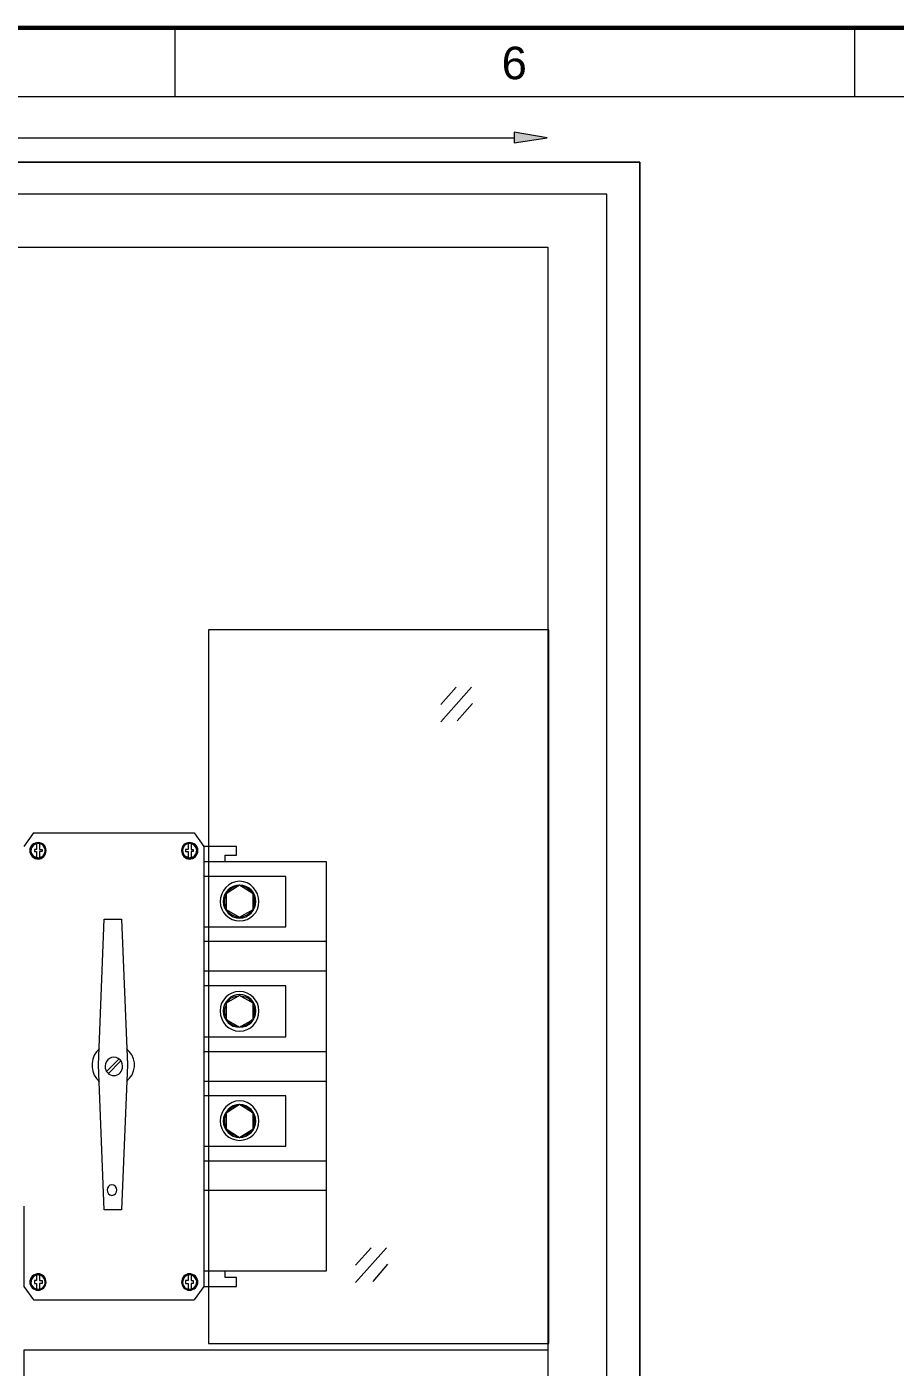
# Model space of a CAD drawing. Header units: millimetres. Extents: x 1004 to 59588, y 686 to 38112.
# Drawn here: x 17714 to 18242, y 12501 to 13317 of the extents above; entities that cross this region are included whole.
import ezdxf

# ---------------------------------------------------------------- set-up
doc = ezdxf.new("R2010")
doc.units = ezdxf.units.MM
doc.layers.add('PDF4_Geometry', color=7, linetype='Continuous')
doc.layers.add('PDF4_Text', color=7, linetype='Continuous')
doc.styles.add('PDF Arial', font='arial.ttf')

msp = doc.modelspace()

# ---------------------------------------------------------------- hatches: boundary and pattern name
at = {"layer": 'PDF4_Geometry', "transparency": 33554559}
msp.add_hatch(color=256, dxfattribs=at).paths.add_polyline_path([(18010.69, 13252.95), (18010.69, 13246.48), (18030.69, 13249.42), (18030.69, 13249.42)])

# ---------------------------------------------------------------- linework, layer by layer
at = {"layer": 'PDF4_Geometry', "lineweight": 25}
for points in [[(19437.16, 13317.07), (15354.22, 13317.07), (15354.22, 10510.6), (19437.16, 10510.6)], [(19437.16, 13315.89), (15354.22, 13315.89)]]:
    msp.add_lwpolyline(points, close=True, dxfattribs=at)
at = {"layer": 'PDF4_Geometry', "lineweight": 13}
for points in [[(17804.22, 13315.89), (17804.22, 13274.71)], [(18217.75, 13315.89), (18217.75, 13274.71)], [(15354.22, 13274.71), (19437.16, 13274.71)]]:
    msp.add_lwpolyline(points, dxfattribs=at)
at = {"layer": 'PDF4_Geometry', "lineweight": 18}
for points in [[(17312.46, 13249.42), (18010.69, 13249.42)], [(17718.34, 12826.48), (17712.46, 12818.24)], [(17815.99, 12826.48), (17821.87, 12818.24)], [(17712.46, 12599.42), (17712.46, 12550.59), (17718.34, 12542.36)], [(17821.87, 12550.59), (17815.99, 12542.36)], [(18031.28, 12511.77), (17712.46, 12511.77), (17712.46, 12321.77)]]:
    msp.add_lwpolyline(points, dxfattribs=at)
at = {"layer": 'PDF4_Geometry', "lineweight": 0}
for points in [[(18030.69, 13249.42), (18010.69, 13252.95), (18010.69, 13246.48)], [(17263.05, 11359.42), (18067.16, 11359.42), (18067.16, 13215.3), (17263.05, 13215.3)], [(18031.28, 13182.95), (18031.28, 11387.07), (17293.05, 11387.07), (17293.05, 13182.95)], [(17851.87, 12789.42), (17843.63, 12794.71), (17835.4, 12789.42), (17835.4, 12780.01), (17843.63, 12775.3), (17851.87, 12780.01)], [(17851.87, 12722.95), (17843.63, 12727.65), (17835.4, 12722.95), (17835.4, 12712.95), (17843.63, 12708.24), (17851.87, 12712.95)], [(17851.87, 12655.89), (17843.63, 12661.18), (17835.4, 12655.89), (17835.4, 12646.48), (17843.63, 12641.18), (17851.87, 12646.48)]]:
    msp.add_lwpolyline(points, close=True, dxfattribs=at)
for points in [[(17243.05, 11239.42), (18087.16, 11239.42), (18087.16, 11339.42), (18087.16, 13234.71), (17243.05, 13234.71), (17243.05, 11339.42), (17243.05, 13234.71), (18087.16, 13234.71), (18087.16, 11339.42), (17243.05, 11339.42), (18087.16, 11339.42), (17243.05, 11339.42), (17243.05, 11239.42), (17243.05, 11339.42)], [(17984.81, 12915.3), (17965.99, 12894.12)], [(17975.4, 12915.3), (17965.99, 12904.71)], [(17985.4, 12905.3), (17975.99, 12894.71)], [(17718.34, 12826.48), (17815.99, 12826.48)], [(17720.11, 12820.01), (17720.11, 12816.48), (17718.93, 12816.48), (17718.93, 12815.3), (17720.11, 12815.3), (17720.11, 12811.77)], [(17721.28, 12820.59), (17721.28, 12820.59)], [(17721.28, 12820.01), (17721.28, 12820.01)], [(17721.87, 12820.01), (17721.87, 12816.48), (17723.63, 12816.48), (17723.63, 12815.3), (17721.87, 12815.3), (17721.87, 12811.77), (17721.28, 12811.18)], [(17812.46, 12820.01), (17812.46, 12816.48), (17810.69, 12816.48), (17810.69, 12815.3), (17812.46, 12815.3), (17812.46, 12811.77), (17813.05, 12811.18)], [(17813.05, 12820.59), (17813.05, 12820.59)], [(17813.05, 12820.01), (17813.05, 12820.01)], [(17814.22, 12820.01), (17814.22, 12816.48), (17815.4, 12816.48), (17815.4, 12815.3), (17814.22, 12815.3), (17814.22, 12811.77)], [(17834.81, 12808.83), (17834.81, 12812.95), (17841.87, 12812.95), (17841.87, 12818.24), (17821.87, 12818.24), (17821.87, 12550.59), (17841.87, 12550.59), (17841.87, 12555.89), (17834.81, 12555.89), (17834.81, 12560.01)], [(17762.46, 12681.18), (17770.11, 12688.83)], [(17771.28, 12687.65), (17763.63, 12680.01)], [(17933.05, 12574.12), (17914.22, 12552.95)], [(17923.63, 12574.12), (17914.22, 12563.54)], [(17933.63, 12564.12), (17924.81, 12553.54)], [(17720.11, 12557.65), (17720.11, 12554.12), (17718.93, 12554.12), (17718.93, 12552.36), (17720.11, 12552.36), (17720.11, 12548.83)], [(17721.28, 12558.24), (17721.28, 12558.24)], [(17721.28, 12557.65), (17721.28, 12557.65)], [(17721.28, 12557.65), (17721.87, 12557.65), (17721.87, 12554.12), (17723.63, 12554.12), (17723.63, 12552.36), (17721.87, 12552.36), (17721.87, 12548.83)], [(17813.05, 12557.65), (17812.46, 12557.65), (17812.46, 12554.12), (17810.69, 12554.12), (17810.69, 12552.36), (17812.46, 12552.36), (17812.46, 12548.83)], [(17813.05, 12558.24), (17813.05, 12558.24)], [(17813.05, 12557.65), (17813.05, 12557.65)], [(17814.22, 12557.65), (17814.22, 12554.12), (17815.4, 12554.12), (17815.4, 12552.36), (17814.22, 12552.36), (17814.22, 12548.83)], [(17813.05, 12548.83), (17813.05, 12548.83)], [(17813.05, 12548.24), (17813.05, 12548.24)], [(17718.34, 12542.36), (17815.99, 12542.36)]]:
    msp.add_lwpolyline(points, dxfattribs=at)
at = {"layer": 'PDF4_Geometry', "lineweight": 15}
msp.add_lwpolyline([(17824.81, 12515.89), (18031.87, 12515.89), (18031.87, 12950.01), (17824.81, 12950.01)], close=True, dxfattribs=at)
at = {"layer": 'PDF4_Geometry', "lineweight": 18}
for points in [[(17821.87, 12760.59), (17896.58, 12760.59), (17896.58, 12808.83), (17821.87, 12808.83)], [(17821.87, 12694.71), (17821.87, 12560.01), (17896.58, 12560.01), (17896.58, 12808.83), (17821.87, 12808.83)], [(17821.87, 12769.42), (17871.87, 12769.42), (17871.87, 12800.01), (17821.87, 12800.01)], [(17761.28, 12597.07), (17757.75, 12685.3), (17761.28, 12774.12), (17771.87, 12774.12), (17775.4, 12685.3), (17771.87, 12597.07)], [(17821.87, 12693.54), (17896.58, 12693.54), (17896.58, 12742.36), (17821.87, 12742.36)], [(17821.87, 12702.36), (17871.87, 12702.36), (17871.87, 12733.54), (17821.87, 12733.54)], [(17821.87, 12627.07), (17896.58, 12627.07), (17896.58, 12675.3), (17821.87, 12675.3)], [(17821.87, 12635.89), (17871.87, 12635.89), (17871.87, 12666.48), (17821.87, 12666.48)], [(17821.87, 12560.01), (17896.58, 12560.01), (17896.58, 12608.83), (17821.87, 12608.83)]]:
    msp.add_lwpolyline(points, close=True, dxfattribs=at)
at = {"layer": 'PDF4_Geometry', "lineweight": 0}
for centre, radius, start, end in [((17721.26, 12815.87), 5.27, 179.76027, 270.23973), ((17813.07, 12815.87), 5.27, 269.76027, 0.23973), ((17843.67, 12784.75), 11.8, 180.16771, 359.83229), ((17843.6, 12718.21), 11.8, 0.16771, 179.83229), ((17843.24, 12717.95), 8.73, 154.01077, 205.98923), ((17844.03, 12717.95), 8.73, 334.01077, 25.98923), ((17767.19, 12684.73), 5.27, 359.76027, 180.23973), ((17843.67, 12651.22), 11.8, 180.16771, 359.83229), ((17721.26, 12552.97), 5.27, 89.76027, 180.23973), ((17813.07, 12552.97), 5.27, 359.76027, 90.23973)]:
    msp.add_arc(centre, radius, start, end, dxfattribs=at)
for points in [[(17721.28, 12820.59), (17718.34, 12820.59), (17715.99, 12818.83), (17715.99, 12815.89)], [(17721.28, 12820.01), (17718.93, 12820.01), (17716.58, 12818.24), (17716.58, 12815.89)], [(17721.28, 12820.01), (17718.93, 12820.01), (17716.58, 12818.24), (17716.58, 12815.89)], [(17720.11, 12820.01), (17717.75, 12820.01), (17716.58, 12817.65), (17716.58, 12815.3)], [(17716.58, 12815.89), (17716.58, 12813.54), (17718.93, 12811.18), (17721.28, 12811.18)], [(17716.58, 12815.89), (17716.58, 12813.54), (17718.93, 12811.18), (17721.28, 12811.18)], [(17716.58, 12815.3), (17717.16, 12813.54), (17718.34, 12811.77), (17720.11, 12811.77)], [(17725.99, 12815.89), (17725.99, 12818.83), (17723.63, 12820.59), (17721.28, 12820.59)], [(17725.4, 12815.89), (17725.4, 12818.24), (17723.63, 12820.01), (17721.28, 12820.01)], [(17725.4, 12815.89), (17725.4, 12818.24), (17723.63, 12820.01), (17721.28, 12820.01)], [(17721.28, 12810.59), (17723.63, 12810.59), (17725.99, 12812.95), (17725.99, 12815.89)], [(17721.28, 12811.18), (17723.63, 12811.18), (17725.4, 12813.54), (17725.4, 12815.89)], [(17721.28, 12811.18), (17723.63, 12811.18), (17725.4, 12813.54), (17725.4, 12815.89)], [(17725.4, 12816.48), (17724.81, 12818.24), (17723.63, 12820.01), (17721.87, 12820.01)], [(17721.87, 12811.77), (17724.22, 12811.77), (17725.99, 12814.12), (17725.4, 12816.48)], [(17813.05, 12820.59), (17810.69, 12820.59), (17808.34, 12818.83), (17808.34, 12815.89)], [(17812.46, 12820.01), (17810.11, 12820.01), (17808.34, 12817.65), (17808.93, 12815.3)], [(17808.34, 12815.89), (17808.34, 12812.95), (17810.69, 12810.59), (17813.05, 12810.59)], [(17813.05, 12820.01), (17810.69, 12820.01), (17808.93, 12818.24), (17808.93, 12815.89)], [(17813.05, 12820.01), (17810.69, 12820.01), (17808.93, 12818.24), (17808.93, 12815.89)], [(17808.93, 12815.89), (17808.93, 12813.54), (17810.69, 12811.18), (17813.05, 12811.18)], [(17808.93, 12815.89), (17808.93, 12813.54), (17810.69, 12811.18), (17813.05, 12811.18)], [(17808.93, 12815.3), (17808.93, 12813.54), (17810.69, 12811.77), (17812.46, 12811.77)], [(17818.34, 12815.89), (17818.34, 12818.83), (17815.99, 12820.59), (17813.05, 12820.59)], [(17817.75, 12815.89), (17817.75, 12818.24), (17815.4, 12820.01), (17813.05, 12820.01)], [(17817.75, 12815.89), (17817.75, 12818.24), (17815.4, 12820.01), (17813.05, 12820.01)], [(17813.05, 12811.18), (17815.4, 12811.18), (17817.75, 12813.54), (17817.75, 12815.89)], [(17813.05, 12811.18), (17815.4, 12811.18), (17817.75, 12813.54), (17817.75, 12815.89)], [(17817.75, 12816.48), (17817.16, 12818.24), (17815.99, 12820.01), (17814.22, 12820.01)], [(17814.22, 12811.77), (17816.58, 12811.77), (17817.75, 12814.12), (17817.75, 12816.48)], [(17720.11, 12811.77), (17720.69, 12811.77), (17720.69, 12811.18), (17721.28, 12811.18)], [(17813.05, 12811.18), (17813.63, 12811.18), (17813.63, 12811.77), (17814.22, 12811.77)], [(17843.63, 12797.07), (17837.16, 12797.07), (17831.87, 12791.18), (17831.87, 12784.71)], [(17843.63, 12794.71), (17838.34, 12794.71), (17833.63, 12790.59), (17833.63, 12784.71)], [(17843.05, 12794.12), (17840.11, 12794.12), (17837.75, 12792.36), (17835.99, 12790.01)], [(17855.4, 12784.71), (17855.4, 12791.18), (17850.11, 12797.07), (17843.63, 12797.07)], [(17853.63, 12784.71), (17853.63, 12790.59), (17848.93, 12794.71), (17843.63, 12794.71)], [(17851.28, 12790.01), (17849.52, 12792.36), (17847.16, 12794.12), (17844.22, 12794.12)], [(17833.63, 12784.71), (17833.63, 12779.42), (17838.34, 12774.71), (17843.63, 12774.71)], [(17835.4, 12788.83), (17834.22, 12786.48), (17834.22, 12783.54), (17835.4, 12780.59)], [(17843.63, 12774.71), (17848.93, 12774.71), (17853.63, 12779.42), (17853.63, 12784.71)], [(17851.87, 12780.59), (17853.05, 12783.54), (17853.05, 12786.48), (17851.87, 12788.83)], [(17835.99, 12779.42), (17837.75, 12777.07), (17840.11, 12775.89), (17843.05, 12775.3)], [(17844.22, 12775.3), (17847.16, 12775.89), (17849.52, 12777.07), (17851.28, 12779.42)], [(17843.63, 12728.24), (17838.34, 12728.24), (17833.63, 12723.54), (17833.63, 12718.24)], [(17843.05, 12727.07), (17840.11, 12727.07), (17837.75, 12725.89), (17835.99, 12723.54)], [(17853.63, 12718.24), (17853.63, 12723.54), (17848.93, 12728.24), (17843.63, 12728.24)], [(17851.28, 12723.54), (17849.52, 12725.89), (17847.16, 12727.07), (17844.22, 12727.07)], [(17831.87, 12718.24), (17831.87, 12711.18), (17837.16, 12705.89), (17843.63, 12705.89)], [(17833.63, 12718.24), (17833.63, 12712.36), (17838.34, 12708.24), (17843.63, 12708.24)], [(17843.63, 12705.89), (17850.11, 12705.89), (17855.4, 12711.18), (17855.4, 12718.24)], [(17843.63, 12708.24), (17848.93, 12708.24), (17853.63, 12712.36), (17853.63, 12718.24)], [(17835.99, 12712.95), (17837.75, 12710.59), (17840.11, 12708.83), (17843.05, 12708.83)], [(17844.22, 12708.83), (17847.16, 12708.83), (17849.52, 12710.59), (17851.28, 12712.95)], [(17761.87, 12684.71), (17761.87, 12681.18), (17764.22, 12678.83), (17767.16, 12678.83)], [(17767.16, 12678.83), (17770.11, 12678.83), (17772.46, 12681.18), (17772.46, 12684.71)], [(17843.63, 12663.54), (17837.16, 12663.54), (17831.87, 12657.65), (17831.87, 12651.18)], [(17843.63, 12661.18), (17838.34, 12661.18), (17833.63, 12656.48), (17833.63, 12651.18)], [(17843.05, 12660.59), (17840.11, 12660.59), (17837.75, 12658.83), (17835.99, 12656.48)], [(17855.4, 12651.18), (17855.4, 12657.65), (17850.11, 12663.54), (17843.63, 12663.54)], [(17853.63, 12651.18), (17853.63, 12656.48), (17848.93, 12661.18), (17843.63, 12661.18)], [(17851.28, 12656.48), (17849.52, 12658.83), (17847.16, 12660.59), (17844.22, 12660.59)], [(17833.63, 12651.18), (17833.63, 12645.89), (17838.34, 12641.18), (17843.63, 12641.18)], [(17835.4, 12655.3), (17834.22, 12652.95), (17834.22, 12650.01), (17835.4, 12647.07)], [(17843.63, 12641.18), (17848.93, 12641.18), (17853.63, 12645.89), (17853.63, 12651.18)], [(17851.87, 12647.07), (17853.05, 12650.01), (17853.05, 12652.95), (17851.87, 12655.3)], [(17835.99, 12645.89), (17837.75, 12643.54), (17840.11, 12642.36), (17843.05, 12641.77)], [(17844.22, 12641.77), (17847.16, 12642.36), (17849.52, 12643.54), (17851.28, 12645.89)], [(17765.99, 12612.36), (17764.22, 12612.36), (17763.05, 12610.59), (17763.05, 12609.42)], [(17768.93, 12609.42), (17768.93, 12610.59), (17767.75, 12612.36), (17765.99, 12612.36)], [(17763.05, 12609.42), (17763.05, 12607.65), (17764.22, 12605.89), (17765.99, 12605.89)], [(17765.99, 12605.89), (17767.75, 12605.89), (17768.93, 12607.65), (17768.93, 12609.42)], [(17721.28, 12557.65), (17718.93, 12557.65), (17716.58, 12555.3), (17716.58, 12552.95)], [(17721.28, 12557.65), (17718.93, 12557.65), (17716.58, 12555.3), (17716.58, 12552.95)], [(17720.11, 12557.65), (17717.75, 12557.07), (17716.58, 12554.71), (17716.58, 12552.36)], [(17721.28, 12557.65), (17720.69, 12557.65), (17720.69, 12557.65), (17720.11, 12557.65)], [(17725.99, 12552.95), (17725.99, 12555.89), (17723.63, 12558.24), (17721.28, 12558.24)], [(17725.4, 12552.95), (17725.4, 12555.3), (17723.63, 12557.65), (17721.28, 12557.65)], [(17725.4, 12552.95), (17725.4, 12555.3), (17723.63, 12557.65), (17721.28, 12557.65)], [(17725.4, 12554.12), (17724.81, 12555.89), (17723.63, 12557.07), (17721.87, 12557.65)], [(17721.87, 12548.83), (17724.22, 12549.42), (17725.99, 12551.18), (17725.4, 12554.12)], [(17813.05, 12558.24), (17810.69, 12558.24), (17808.34, 12555.89), (17808.34, 12552.95)], [(17812.46, 12557.65), (17810.11, 12557.07), (17808.34, 12554.71), (17808.93, 12552.36)], [(17813.05, 12557.65), (17810.69, 12557.65), (17808.93, 12555.3), (17808.93, 12552.95)], [(17813.05, 12557.65), (17810.69, 12557.65), (17808.93, 12555.3), (17808.93, 12552.95)], [(17817.75, 12552.95), (17817.75, 12555.3), (17815.4, 12557.65), (17813.05, 12557.65)], [(17817.75, 12552.95), (17817.75, 12555.3), (17815.4, 12557.65), (17813.05, 12557.65)], [(17814.22, 12557.65), (17813.63, 12557.65), (17813.63, 12557.65), (17813.05, 12557.65)], [(17817.75, 12554.12), (17817.16, 12555.89), (17815.99, 12557.07), (17814.22, 12557.65)], [(17814.22, 12548.83), (17816.58, 12549.42), (17817.75, 12551.18), (17817.75, 12554.12)], [(17715.99, 12552.95), (17715.99, 12550.59), (17718.34, 12548.24), (17721.28, 12548.24)], [(17716.58, 12552.95), (17716.58, 12550.59), (17718.93, 12548.83), (17721.28, 12548.83)], [(17716.58, 12552.95), (17716.58, 12550.59), (17718.93, 12548.83), (17721.28, 12548.83)], [(17716.58, 12552.36), (17717.16, 12550.59), (17718.34, 12549.42), (17720.11, 12548.83)], [(17721.28, 12548.24), (17723.63, 12548.24), (17725.99, 12550.59), (17725.99, 12552.95)], [(17721.28, 12548.83), (17723.63, 12548.83), (17725.4, 12550.59), (17725.4, 12552.95)], [(17721.28, 12548.83), (17723.63, 12548.83), (17725.4, 12550.59), (17725.4, 12552.95)], [(17808.34, 12552.95), (17808.34, 12550.59), (17810.69, 12548.24), (17813.05, 12548.24)], [(17808.93, 12552.95), (17808.93, 12550.59), (17810.69, 12548.83), (17813.05, 12548.83)], [(17808.93, 12552.95), (17808.93, 12550.59), (17810.69, 12548.83), (17813.05, 12548.83)], [(17808.93, 12552.36), (17808.93, 12550.59), (17810.69, 12549.42), (17812.46, 12548.83)], [(17813.05, 12548.24), (17815.99, 12548.24), (17818.34, 12550.59), (17818.34, 12552.95)], [(17813.05, 12548.83), (17815.4, 12548.83), (17817.75, 12550.59), (17817.75, 12552.95)], [(17813.05, 12548.83), (17815.4, 12548.83), (17817.75, 12550.59), (17817.75, 12552.95)]]:
    msp.add_open_spline(points, degree=3, dxfattribs=at)
at = {"layer": 'PDF4_Geometry', "lineweight": 18}
for points in [[(17758.34, 12695.3), (17753.05, 12690.59), (17752.46, 12682.36), (17756.58, 12677.07)], [(17776.58, 12693.54), (17775.99, 12694.12), (17775.4, 12694.71), (17774.81, 12695.3)], [(17774.81, 12675.3), (17780.69, 12680.01), (17781.28, 12688.24), (17776.58, 12693.54)], [(17756.58, 12677.07), (17757.16, 12676.48), (17757.75, 12675.89), (17758.34, 12675.3)]]:
    msp.add_open_spline(points, degree=3, dxfattribs=at)

# ---------------------------------------------------------------- texts
at = {"layer": 'PDF4_Text', "insert": (18003.06, 13284.88), "char_height": 19.79, "attachment_point": 7, "style": 'PDF Arial'}
msp.add_mtext('6', dxfattribs=at)

doc.saveas('drawing.dxf')
